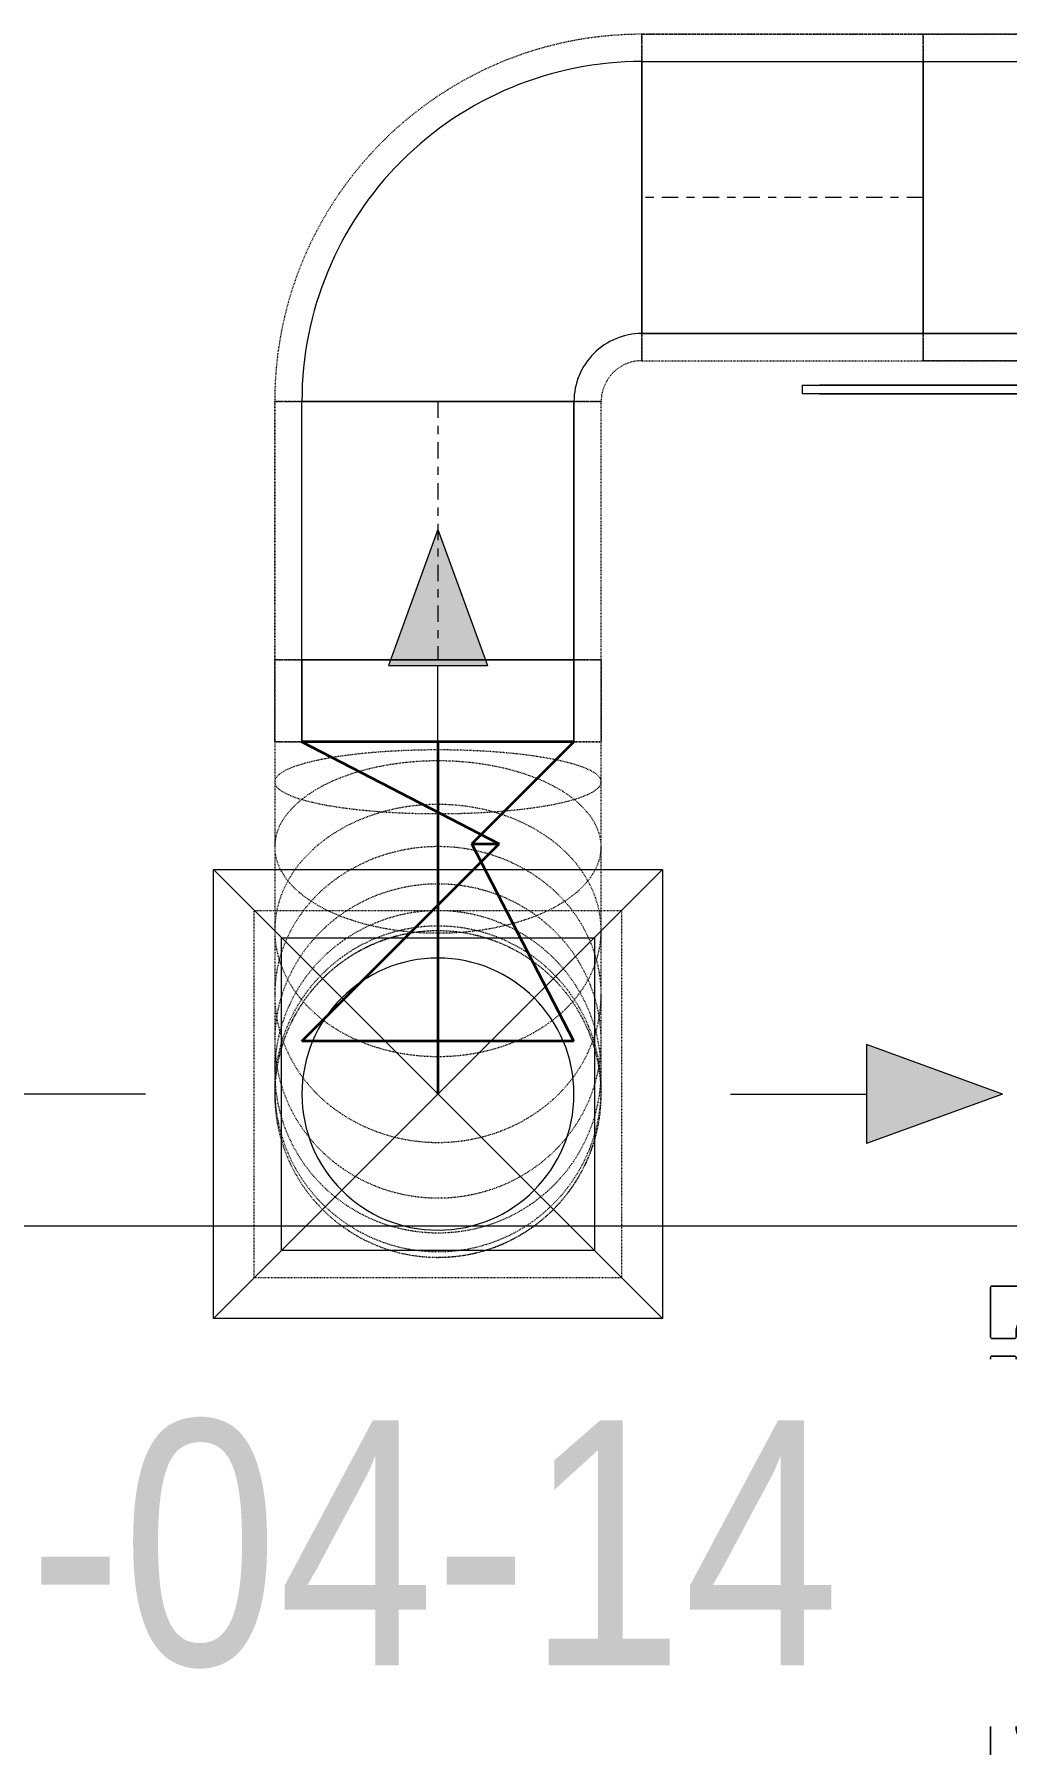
# Model space of a CAD drawing. Header units: inches. Extents: x -83664 to 20107, y -47222 to 19398.
# Drawn here: x 11663 to 12378, y -22615 to -21357 of the extents above; entities that cross this region are included whole.
import ezdxf

# ---------------------------------------------------------------- set-up
doc = ezdxf.new("R2010")
doc.units = ezdxf.units.IN
doc.header["$MEASUREMENT"] = 0
doc.linetypes.add('Center', pattern=[29.999999, 12, -6, 6, -6])
doc.linetypes.add('Hidden 0_50', pattern=[1.0584, 0.5292, -0.5292])
for name, color, linetype, lineweight in [('A-DETL-GENF', 7, 'Continuous', 9), ('M-EQPM', 7, 'Continuous', 18), ('M-EQPM-IDEN', 7, 'Continuous', 9), ('M-HVAC-CDFF', 7, 'Continuous', 9), ('M-HVAC-DUCT-CNTR', 7, 'Center', 9)]:
    doc.layers.add(name, color=color, linetype=linetype, lineweight=lineweight)
doc.layers.add('M-HVAC-DUCT', color=7, linetype='Continuous', lineweight=9, true_color=0xffe97f)
doc.layers.add('M-HVAC-DUCT-PATT', color=7, linetype='Continuous', lineweight=35, true_color=0x007f00)
doc.styles.add('Arial Narrow_1', font='ARIALN.TTF', dxfattribs={"height": 1.406642})
pattern_1 = [(225, (164222.3, 75916), (1060.66, -1060.66), []), (315, (164222.3, 75916), (1060.66, 1060.66), [])]
pattern_2 = [(135, (-270.1, 202), (35.3553, 35.3553), []), (45, (-270.1, 202), (35.3553, -35.3553), [])]

# ---------------------------------------------------------------- blocks, each defined once
blk = doc.blocks.new('FCU-03-4R-M - FCU - 1F-04-14-8295426-FIRST FLOOR AC CONDITIONING LAYOUT - PART A')
at = {"layer": 'M-EQPM', "lineweight": 9, "true_color": 0x787878}
h = blk.add_hatch(dxfattribs=at)
h.set_pattern_fill('FP_34', color=8, style=0, pattern_type=2)
h.set_pattern_definition(pattern_1)
h.paths.add_polyline_path([(324.6, 204.2), (-324.4, 204.2), (-324.4, 202), (324.6, 202)])
at = {"layer": 'M-EQPM', "lineweight": 9, "true_color": 0xffffff}
h = blk.add_hatch(dxfattribs=at)
h.set_pattern_fill('FP_35', style=0, pattern_type=2)
h.set_pattern_definition(pattern_2)
h.paths.add_polyline_path([(324.6, 204.2), (-324.4, 204.2), (-324.4, 202), (324.6, 202)])
at = {"layer": 'M-EQPM'}
for p, q in [((339.5, 202), (-339.5, 202)), ((-339.5, 202), (-339.5, 179)), ((-339.5, 179), (-339.5, 202)), ((-339.5, 202), (339.5, 202)), ((324.6, 204.2), (-324.4, 204.2)), ((-324.4, 204.2), (324.6, 204.2)), ((-324.4, 204.2), (-324.4, 202)), ((-324.4, 204.2), (-324.4, 202)), ((324.6, 202), (-324.4, 202)), ((-324.4, 202), (324.6, 202)), ((-324.4, 202), (-324.4, 186.3)), ((-324.4, 202), (-324.4, 186.3)), ((324.6, 202), (-324.4, 202)), ((-324.4, 202), (324.6, 202)), ((324.6, 202), (324.6, 204.2)), ((324.6, 204.2), (324.6, 202)), ((324.6, 186.3), (324.6, 202)), ((324.6, 202), (324.6, 186.3)), ((339.5, 179), (339.5, 202)), ((339.5, 202), (339.5, 179)), ((-399.6, 141.5), (-399.6, 178)), ((-399.6, 178), (-399.6, 141.5)), ((-398.6, 179), (-349.6, 179)), ((-349.6, 179), (-398.6, 179)), ((-349.6, 179), (-349.6, 89)), ((-349.6, 89), (-349.6, 179)), ((349.5, 179), (-349.5, 179)), ((-349.5, 179), (-349.5, -75.5)), ((-349.5, -75.5), (-349.5, 179)), ((-349.5, 179), (349.5, 179)), ((-339.5, 179), (339.5, 179)), ((339.5, 179), (-339.5, 179)), ((324.6, 186.3), (-324.4, 186.3)), ((-324.4, 186.3), (324.6, 186.3)), ((349.5, -75.5), (349.5, 179)), ((349.5, 179), (349.5, -75.5)), ((349.6, 89), (349.6, 179)), ((349.6, 179), (398.6, 179)), ((398.6, 179), (349.6, 179)), ((349.6, 179), (349.6, 89)), ((399.6, 178), (399.6, 141.5)), ((399.6, 141.5), (399.6, 178)), ((-381.6, 140.5), (-398.6, 140.5)), ((-398.6, 140.5), (-381.6, 140.5)), ((-380.6, 147.5), (-380.6, 141.5)), ((-380.6, 141.5), (-380.6, 147.5)), ((-367.6, 120.5), (-367.6, 147.5)), ((-367.6, 147.5), (-367.6, 120.5)), ((367.6, 147.5), (367.6, 120.5)), ((367.6, 120.5), (367.6, 147.5)), ((380.6, 141.5), (380.6, 147.5)), ((380.6, 147.5), (380.6, 141.5)), ((398.6, 140.5), (381.6, 140.5)), ((381.6, 140.5), (398.6, 140.5)), ((-399.6, 90), (-399.6, 126.5)), ((-399.6, 126.5), (-399.6, 90)), ((-398.6, 127.5), (-381.6, 127.5)), ((-381.6, 127.5), (-398.6, 127.5)), ((-380.6, 126.5), (-380.6, 120.5)), ((-380.6, 120.5), (-380.6, 126.5)), ((380.6, 120.5), (380.6, 126.5)), ((380.6, 126.5), (380.6, 120.5)), ((381.6, 127.5), (398.6, 127.5)), ((398.6, 127.5), (381.6, 127.5)), ((399.6, 126.5), (399.6, 90)), ((399.6, 90), (399.6, 126.5)), ((-349.5, 96.8), (-549.5, 96.8)), ((-549.5, 96.8), (-549.5, -157.2)), ((-549.5, -157.2), (-549.5, 96.8)), ((-549.5, 96.8), (-349.5, 96.8)), ((-349.6, 89), (-398.6, 89)), ((-398.6, 89), (-349.6, 89)), ((-349.5, 62.8), (-349.5, 96.8)), ((-349.5, 96.8), (-349.5, 62.8)), ((398.6, 89), (349.6, 89)), ((349.6, 89), (398.6, 89)), ((349.5, 62.8), (-349.5, 62.8)), ((-349.5, 62.8), (349.5, 62.8)), ((349.5, -179), (349.5, 62.8)), ((349.5, 62.8), (349.5, -179)), ((-549.5, -27.2), (-574.5, -27.2)), ((-574.5, -27.2), (-574.5, -47.2)), ((-574.5, -27.2), (-574.5, -47.2)), ((-549.5, -47.2), (-549.5, -27.2)), ((-549.5, -47.2), (-549.5, -27.2)), ((-574.5, -47.2), (-549.5, -47.2)), ((-349.5, -47.9), (-379.5, -47.9)), ((-379.5, -47.9), (-379.5, -67.9)), ((-379.5, -47.9), (-379.5, -67.9)), ((-349.5, -67.9), (-349.5, -47.9)), ((-349.5, -67.9), (-349.5, -47.9)), ((-379.5, -67.9), (-349.5, -67.9)), ((-349.5, -75.5), (-349.5, -179)), ((349.5, -75.5), (-349.5, -75.5)), ((-349.5, -75.5), (349.5, -75.5)), ((-349.5, -179), (-349.5, -75.5)), ((-349.5, -75.5), (349.5, -75.5)), ((349.5, -75.5), (-349.5, -75.5)), ((349.5, -179), (349.5, -75.5)), ((349.5, -75.5), (349.5, -179)), ((-399.6, -126.5), (-399.6, -90)), ((-399.6, -90), (-399.6, -126.5)), ((-398.6, -89), (-349.6, -89)), ((-349.6, -89), (-398.6, -89)), ((-349.6, -89), (-349.6, -179)), ((-349.6, -179), (-349.6, -89)), ((349.6, -179), (349.6, -89)), ((349.6, -89), (398.6, -89)), ((398.6, -89), (349.6, -89)), ((349.6, -89), (349.6, -179)), ((399.6, -90), (399.6, -126.5)), ((399.6, -126.5), (399.6, -90)), ((-380.6, -120.5), (-380.6, -126.5)), ((-380.6, -126.5), (-380.6, -120.5)), ((-367.6, -147.5), (-367.6, -120.5)), ((-367.6, -120.5), (-367.6, -147.5)), ((367.6, -120.5), (367.6, -147.5)), ((367.6, -147.5), (367.6, -120.5)), ((380.6, -126.5), (380.6, -120.5)), ((380.6, -120.5), (380.6, -126.5)), ((-381.6, -127.5), (-398.6, -127.5)), ((-398.6, -127.5), (-381.6, -127.5)), ((398.6, -127.5), (381.6, -127.5)), ((381.6, -127.5), (398.6, -127.5)), ((-399.6, -178), (-399.6, -141.5)), ((-399.6, -141.5), (-399.6, -178)), ((-398.6, -140.5), (-381.6, -140.5)), ((-381.6, -140.5), (-398.6, -140.5)), ((-380.6, -141.5), (-380.6, -147.5)), ((-380.6, -147.5), (-380.6, -141.5)), ((380.6, -147.5), (380.6, -141.5)), ((380.6, -141.5), (380.6, -147.5)), ((381.6, -140.5), (398.6, -140.5)), ((398.6, -140.5), (381.6, -140.5)), ((399.6, -141.5), (399.6, -178)), ((399.6, -178), (399.6, -141.5)), ((-549.5, -157.2), (-349.5, -157.2)), ((-349.5, -157.2), (-549.5, -157.2)), ((-349.5, -157.2), (-349.5, -179)), ((-349.5, -179), (-349.5, -157.2)), ((-349.6, -179), (-398.6, -179)), ((-398.6, -179), (-349.6, -179)), ((-349.5, -179), (349.5, -179)), ((349.5, -179), (-349.5, -179)), ((-349.5, -179), (349.5, -179)), ((349.5, -179), (-349.5, -179)), ((339.5, -179), (-339.5, -179)), ((-339.5, -179), (-339.5, -202)), ((-339.5, -202), (-339.5, -179)), ((-339.5, -179), (339.5, -179)), ((339.5, -202), (339.5, -179)), ((339.5, -179), (339.5, -202)), ((398.6, -179), (349.6, -179)), ((349.6, -179), (398.6, -179)), ((-339.5, -202), (339.5, -202)), ((339.5, -202), (-339.5, -202)), ((-349.5, -221.7), (-379.5, -221.7)), ((-379.5, -221.7), (-379.5, -241.7)), ((-379.5, -221.7), (-379.5, -241.7)), ((-349.5, -241.7), (-349.5, -221.7)), ((-349.5, -241.7), (-349.5, -221.7)), ((-379.5, -241.7), (-349.5, -241.7))]:
    blk.add_line(p, q, dxfattribs=at)
for centre, radius, start, end in [((-398.6, 178), 1, 90, 180), ((-398.6, 178), 1, 90, 180), ((398.6, 178), 1, 0, 90), ((398.6, 178), 1, 0, 90), ((-374.1, 147.5), 6.5, 360, 180), ((-374.1, 147.5), 6.5, 360, 180), ((374.1, 147.5), 6.5, 360, 180), ((374.1, 147.5), 6.5, 0, 180), ((-398.6, 141.5), 1, 180, 270), ((-398.6, 141.5), 1, 180, 270), ((-381.6, 141.5), 1, 270, 0), ((-381.6, 141.5), 1, 270, 0), ((381.6, 141.5), 1, 180, 270), ((381.6, 141.5), 1, 180, 270), ((398.6, 141.5), 1, 270, 0), ((398.6, 141.5), 1, 270, 0), ((-398.6, 126.5), 1, 90, 180), ((-398.6, 126.5), 1, 90, 180), ((-381.6, 126.5), 1, 0, 90), ((-381.6, 126.5), 1, 0, 90), ((381.6, 126.5), 1, 90, 180), ((381.6, 126.5), 1, 90, 180), ((398.6, 126.5), 1, 0, 90), ((398.6, 126.5), 1, 0, 90), ((-374.1, 120.5), 6.5, 180, 360), ((-374.1, 120.5), 6.5, 180, 360), ((374.1, 120.5), 6.5, 180, 360), ((374.1, 120.5), 6.5, 180, 360), ((-398.6, 90), 1, 180, 270), ((-398.6, 90), 1, 180, 270), ((398.6, 90), 1, 270, 0), ((398.6, 90), 1, 270, 0), ((-398.6, -90), 1, 90, 180), ((-398.6, -90), 1, 90, 180), ((398.6, -90), 1, 0, 90), ((398.6, -90), 1, 0, 90), ((-374.1, -120.5), 6.5, 360, 180), ((-374.1, -120.5), 6.5, 360, 180), ((374.1, -120.5), 6.5, 360, 180), ((374.1, -120.5), 6.5, 0, 180), ((-398.6, -126.5), 1, 180, 270), ((-398.6, -126.5), 1, 180, 270), ((-381.6, -126.5), 1, 270, 0), ((-381.6, -126.5), 1, 270, 0), ((381.6, -126.5), 1, 180, 270), ((381.6, -126.5), 1, 180, 270), ((398.6, -126.5), 1, 270, 0), ((398.6, -126.5), 1, 270, 0), ((-398.6, -141.5), 1, 90, 180), ((-398.6, -141.5), 1, 90, 180), ((-381.6, -141.5), 1, 0, 90), ((-381.6, -141.5), 1, 0, 90), ((-374.1, -147.5), 6.5, 180, 360), ((-374.1, -147.5), 6.5, 180, 360), ((374.1, -147.5), 6.5, 180, 360), ((374.1, -147.5), 6.5, 180, 360), ((381.6, -141.5), 1, 90, 180), ((381.6, -141.5), 1, 90, 180), ((398.6, -141.5), 1, 0, 90), ((398.6, -141.5), 1, 0, 90), ((-398.6, -178), 1, 180, 270), ((-398.6, -178), 1, 180, 270), ((398.6, -178), 1, 270, 0), ((398.6, -178), 1, 270, 0)]:
    blk.add_arc(centre, radius, start, end, dxfattribs=at)
blk = doc.blocks.new('GCE-AT-Supply Air Rectangular Diffuser - 230x230-7604639-FIRST FLOOR AC CONDITIONING LAYOUT - PART A')
at = {"layer": 'A-DETL-GENF', "true_color": 0xff7f00}
for points in [[(36.4, 315), (0, 415), (-36.4, 315)], [(-315, -36.4), (-315, 36.4), (-415, 0)], [(315, -36.4), (415, 0), (315, 36.4)], [(0, -415), (36.4, -315), (-36.4, -315)]]:
    blk.add_hatch(color=30, dxfattribs=at).paths.add_polyline_path(points)
at = {"layer": 'A-DETL-GENF', "color": 30, "true_color": 0xff7f00}
for p, q in [((0, 415), (-36.4, 315)), ((0, 415), (36.4, 315)), ((-36.4, 315), (36.4, 315)), ((0, 215), (0, 315)), ((-165, -165), (165, 165)), ((-165, 165), (165, -165)), ((-165, -165), (-165, 165)), ((-165, 165), (165, 165)), ((165, 165), (165, -165)), ((-415, 0), (-315, 36.4)), ((-315, -36.4), (-315, 36.4)), ((315, 36.4), (315, -36.4)), ((415, 0), (315, 36.4)), ((215, 0), (315, 0)), ((-415, 0), (-315, -36.4)), ((-215, 0), (-315, 0)), ((415, 0), (315, -36.4)), ((165, -165), (-165, -165)), ((0, -215), (0, -315)), ((36.4, -315), (-36.4, -315)), ((0, -415), (-36.4, -315)), ((0, -415), (36.4, -315))]:
    blk.add_line(p, q, dxfattribs=at)
blk = doc.blocks.new('M_Rectangular Elbow - Radius - 0_75 W-V33-FIRST FLOOR AC CONDITIONING LAYOUT - PART A')
at = {"layer": 'M-HVAC-DUCT', "color": 30, "true_color": 0xff7f00}
for p, q in [((-100, 150), (100, 150)), ((100, 150), (-100, 150)), ((-150, 100), (-150, -100)), ((-150, -100), (-150, 100))]:
    blk.add_line(p, q, dxfattribs=at)
for radius in [50, 50, 250, 250]:
    blk.add_arc((-150, 150), radius, 270, 0, dxfattribs=at)
blk = doc.blocks.new('M_Rectangular to Round Transition - Angle - 45 Degree-7600566-FIRST FLOOR AC CONDITIONING LAYOUT - PART A')
at = {"layer": 'M-HVAC-DUCT', "color": 30, "true_color": 0xff7f00}
for p, q in [((0, 100), (60.4, 100)), ((60.4, 100), (0, 100)), ((0, 100), (0, -100)), ((0, -100), (0, 100)), ((60.4, 0), (60.4, 100)), ((60.4, 0), (60.4, 100)), ((60.4, -100), (60.4, 0)), ((60.4, -100), (60.4, 0)), ((0, -100), (60.4, -100)), ((60.4, -100), (0, -100))]:
    blk.add_line(p, q, dxfattribs=at)
blk = doc.blocks.new('M_Rectangular to Round Transition - Angle - 45 Degree-V22-FIRST FLOOR AC CONDITIONING LAYOUT - PART A')
at = {"layer": 'M-HVAC-DUCT', "color": 30, "true_color": 0xff7f00}
for p, q in [((162294.4, 92218.2), (162524.4, 92218.2)), ((162294.4, 91988.2), (162294.4, 92218.2)), ((162524.4, 92218.2), (162524.4, 91988.2)), ((162524.4, 91988.2), (162294.4, 91988.2))]:
    blk.add_line(p, q, dxfattribs=at)
for start, end in [(90, 180), (0, 90), (180, 270), (270, 0)]:
    blk.add_arc((162409.4, 92103.2), 100, start, end, dxfattribs=at)
blk = doc.blocks.new('TEMW-ME-DMP-Volume Control Damper - Standard-7399617-FIRST FLOOR AC CONDITIONING LAYOUT - PART A')
at = {"layer": 'M-HVAC-DUCT', "color": 30, "true_color": 0xff7f00}
for p, q in [((-165.1, 138.1), (-165.1, 144.4)), ((-152.4, 144.4), (-165.1, 144.4)), ((0, 144.4), (-152.4, 144.4)), ((-152.4, 144.4), (0, 144.4)), ((12.7, 144.4), (0, 144.4)), ((12.7, 144.4), (12.7, 138.1)), ((-165.1, 138.1), (-152.4, 138.1)), ((0, 138.1), (-152.4, 138.1)), ((-152.4, 138.1), (0, 138.1)), ((-6.3, 100), (-6.3, 138.1)), ((6.4, 138.1), (-6.3, 138.1)), ((6.4, 138.1), (-6.3, 138.1)), ((0, 138.1), (12.7, 138.1)), ((6.4, 138.1), (6.4, 100)), ((-76.2, 100), (-76.2, -100)), ((-76.2, -100), (-76.2, 100)), ((76.2, 100), (-76.2, 100)), ((-76.2, 100), (76.2, 100)), ((-76.2, 100), (76.2, 100)), ((-6.3, 100), (6.4, 100)), ((-6.3, 100), (6.4, 100)), ((76.2, 100), (76.2, -100)), ((76.2, -100), (76.2, 100)), ((-76.2, -100), (76.2, -100)), ((-76.2, -100), (76.2, -100)), ((-76.2, -100), (76.2, -100))]:
    blk.add_line(p, q, dxfattribs=at)
blk = doc.blocks.new('TEMW-SMBZ-HO-BM-HVAC-00002_rvt-1-FIRST FLOOR AC CONDITIONING LAYOUT - PART A')
at = {"layer": 'M-HVAC-DUCT', "color": 30, "linetype": 'Hidden 0_50', "true_color": 0xff7f00}
for p, q in [((163566.5, 77015.3), (163566.5, 76775.3)), ((163566.5, 76775.3), (163566.5, 77015.3)), ((163773.2, 77015.3), (163566.5, 77015.3)), ((163566.5, 77015.3), (163773.2, 77015.3)), ((163566.5, 76775.3), (163566.5, 77015.3)), ((163566.5, 77015.3), (163566.5, 76775.3)), ((163773.2, 77015.3), (163773.2, 76775.3)), ((163773.2, 76775.3), (163773.2, 77015.3)), ((163925.6, 77015.3), (163773.2, 77015.3)), ((163773.2, 77015.3), (163773.2, 76775.3)), ((163773.2, 76775.3), (163773.2, 77015.3)), ((163773.2, 77015.3), (163925.6, 77015.3)), ((163566.5, 76775.3), (163773.2, 76775.3)), ((163566.5, 76775.3), (163773.2, 76775.3)), ((163773.2, 76775.3), (163925.6, 76775.3)), ((163925.6, 76775.3), (163773.2, 76775.3)), ((163296.5, 76745.3), (163536.5, 76745.3)), ((163536.5, 76745.3), (163296.5, 76745.3)), ((163296.5, 76745.3), (163296.5, 76555.3)), ((163296.5, 76555.3), (163296.5, 76745.3)), ((163296.5, 76745.3), (163536.5, 76745.3)), ((163536.5, 76745.3), (163296.5, 76745.3)), ((163536.5, 76555.3), (163536.5, 76745.3)), ((163536.5, 76555.3), (163536.5, 76745.3)), ((163296.5, 76555.3), (163536.5, 76555.3)), ((163536.5, 76555.3), (163296.5, 76555.3)), ((163296.5, 76555.3), (163296.5, 76495)), ((163296.5, 76495), (163296.5, 76555.3)), ((163296.5, 76555.3), (163536.5, 76555.3)), ((163536.5, 76555.3), (163296.5, 76555.3)), ((163536.5, 76555.3), (163536.5, 76495)), ((163536.5, 76495), (163536.5, 76555.3)), ((163296.5, 76495), (163296.5, 76465.7)), ((163536.5, 76495), (163296.5, 76495)), ((163536.5, 76495), (163296.5, 76495)), ((163296.5, 76495), (163416.5, 76495)), ((163296.5, 76495), (163416.5, 76495)), ((163416.5, 76495), (163536.5, 76495)), ((163416.5, 76495), (163536.5, 76495)), ((163536.5, 76465.7), (163536.5, 76495)), ((163296.5, 76465.7), (163296.5, 76417.8)), ((163536.5, 76417.8), (163536.5, 76465.7)), ((163296.5, 76417.8), (163296.5, 76356.4)), ((163536.5, 76356.4), (163536.5, 76417.8)), ((163281.5, 76101.1), (163281.5, 76371.1)), ((163281.5, 76371.1), (163551.5, 76371.1)), ((163551.5, 76371.1), (163551.5, 76101.1)), ((163296.5, 76356.4), (163296.5, 76309.3)), ((163536.5, 76309.3), (163536.5, 76356.4)), ((163296.5, 76309.3), (163296.5, 76275.2)), ((163536.5, 76275.2), (163536.5, 76309.3)), ((163296.5, 76275.2), (163296.5, 76252.5)), ((163536.5, 76252.5), (163536.5, 76275.2)), ((163296.5, 76252.5), (163296.5, 76240)), ((163536.5, 76240), (163536.5, 76252.5)), ((163296.5, 76240), (163296.5, 76236.1)), ((163536.5, 76236.1), (163536.5, 76240)), ((163551.5, 76101.1), (163281.5, 76101.1))]:
    blk.add_line(p, q, dxfattribs=at)
at = {"layer": 'M-HVAC-DUCT', "color": 30, "true_color": 0xff7f00}
for p, q in [((163566.5, 76795.3), (163566.5, 76995.3)), ((163566.5, 76995.3), (163566.5, 76795.3)), ((163566.5, 76995.3), (163773.2, 76995.3)), ((163566.5, 76995.3), (163773.2, 76995.3)), ((163773.2, 76795.3), (163773.2, 76995.3)), ((163773.2, 76995.3), (163773.2, 76795.3)), ((163773.2, 76795.3), (163566.5, 76795.3)), ((163566.5, 76795.3), (163773.2, 76795.3)), ((163516.5, 76745.3), (163316.5, 76745.3)), ((163316.5, 76745.3), (163516.5, 76745.3)), ((163316.5, 76555.3), (163316.5, 76745.3)), ((163316.5, 76555.3), (163316.5, 76745.3)), ((163516.5, 76745.3), (163516.5, 76555.3)), ((163516.5, 76555.3), (163516.5, 76745.3)), ((163516.5, 76555.3), (163316.5, 76555.3)), ((163316.5, 76555.3), (163516.5, 76555.3))]:
    blk.add_line(p, q, dxfattribs=at)
at = {"layer": 'M-HVAC-DUCT', "color": 30, "linetype": 'Hidden 0_50', "true_color": 0xff7f00}
for centre, radius, start, end in [((163566.5, 76745.3), 270, 90, 180), ((163566.5, 76745.3), 270, 90, 180), ((163566.5, 76745.3), 30, 90, 180), ((163566.5, 76745.3), 30, 90, 180), ((163416.5, 76236.1), 120, 0, 180), ((163416.5, 76236.1), 120, 90, 180), ((163416.5, 76236.1), 120, 0, 90), ((163416.5, 76236.1), 120, 180, 0), ((163416.5, 76236.1), 120, 180, 270), ((163416.5, 76236.1), 120, 270, 0)]:
    blk.add_arc(centre, radius, start, end, dxfattribs=at)
for points in [[(163536.5, 76465.7), (163536.5, 76467.8), (163533.7, 76471.8), (163521.6, 76477.5), (163502.3, 76482.4), (163477.2, 76486.2), (163447.9, 76488.6), (163416.5, 76489.4), (163385.1, 76488.6), (163355.8, 76486.2), (163330.6, 76482.4), (163311.4, 76477.5), (163299.2, 76471.8), (163296.5, 76467.8), (163296.5, 76465.7)], [(163536.5, 76417.8), (163536.5, 76423.4), (163533.7, 76434.4), (163521.6, 76449.8), (163502.3, 76463.1), (163477.2, 76473.2), (163447.9, 76479.6), (163416.5, 76481.8), (163385.1, 76479.6), (163355.8, 76473.2), (163330.6, 76463.1), (163311.4, 76449.8), (163299.2, 76434.4), (163296.5, 76423.4), (163296.5, 76417.8)], [(163296.5, 76465.7), (163296.5, 76463.6), (163299.2, 76459.6), (163311.4, 76453.8), (163330.6, 76448.9), (163355.8, 76445.2), (163385.1, 76442.8), (163416.5, 76442), (163447.9, 76442.8), (163477.2, 76445.2), (163502.3, 76448.9), (163521.6, 76453.8), (163533.7, 76459.6), (163536.5, 76463.6), (163536.5, 76465.7)], [(163536.5, 76356.4), (163536.5, 76364.5), (163533.7, 76380.6), (163521.6, 76403.2), (163502.3, 76422.6), (163477.2, 76437.5), (163447.9, 76446.9), (163416.5, 76450.1), (163385.1, 76446.9), (163355.8, 76437.5), (163330.6, 76422.6), (163311.4, 76403.2), (163299.2, 76380.6), (163296.5, 76364.5), (163296.5, 76356.4)], [(163536.5, 76309.3), (163536.5, 76318.8), (163533.7, 76337.8), (163521.6, 76364.3), (163502.3, 76387.1), (163477.2, 76404.5), (163447.9, 76415.5), (163416.5, 76419.3), (163385.1, 76415.5), (163355.8, 76404.5), (163330.6, 76387.1), (163311.4, 76364.3), (163299.2, 76337.8), (163296.5, 76318.8), (163296.5, 76309.3)], [(163296.5, 76417.8), (163296.5, 76412.3), (163299.2, 76401.3), (163311.4, 76385.8), (163330.6, 76372.6), (163355.8, 76362.4), (163385.1, 76356), (163416.5, 76353.8), (163447.9, 76356), (163477.2, 76362.4), (163502.3, 76372.6), (163521.6, 76385.8), (163533.7, 76401.3), (163536.5, 76412.3), (163536.5, 76417.8)], [(163536.5, 76275.2), (163536.5, 76285.2), (163533.7, 76305.4), (163521.6, 76333.5), (163502.3, 76357.7), (163477.2, 76376.3), (163447.9, 76387.9), (163416.5, 76391.9), (163385.1, 76387.9), (163355.8, 76376.3), (163330.6, 76357.7), (163311.4, 76333.5), (163299.2, 76305.4), (163296.5, 76285.2), (163296.5, 76275.2)], [(163536.5, 76252.5), (163536.5, 76262.8), (163533.7, 76283.5), (163521.6, 76312.4), (163502.3, 76337.2), (163477.2, 76356.2), (163447.9, 76368.2), (163416.5, 76372.3), (163385.1, 76368.2), (163355.8, 76356.2), (163330.6, 76337.2), (163311.4, 76312.4), (163299.2, 76283.5), (163296.5, 76262.8), (163296.5, 76252.5)], [(163536.5, 76240), (163536.5, 76250.4), (163533.7, 76271.3), (163521.6, 76300.5), (163502.3, 76325.5), (163477.2, 76344.8), (163447.9, 76356.9), (163416.5, 76361), (163385.1, 76356.9), (163355.8, 76344.8), (163330.6, 76325.5), (163311.4, 76300.5), (163299.2, 76271.3), (163296.5, 76250.4), (163296.5, 76240)], [(163296.5, 76356.4), (163296.5, 76348.3), (163299.2, 76332.2), (163311.4, 76309.5), (163330.6, 76290.1), (163355.8, 76275.2), (163385.1, 76265.9), (163416.5, 76262.7), (163447.9, 76265.9), (163477.2, 76275.2), (163502.3, 76290.1), (163521.6, 76309.5), (163533.7, 76332.2), (163536.5, 76348.3), (163536.5, 76356.4)], [(163536.5, 76236.1), (163536.5, 76246.6), (163533.7, 76267.5), (163521.6, 76296.8), (163502.3, 76321.9), (163477.2, 76341.2), (163447.9, 76353.3), (163416.5, 76357.5), (163385.1, 76353.3), (163355.8, 76341.2), (163330.6, 76321.9), (163311.4, 76296.8), (163299.2, 76267.5), (163296.5, 76246.6), (163296.5, 76236.1)], [(163296.5, 76309.3), (163296.5, 76299.8), (163299.2, 76280.9), (163311.4, 76254.3), (163330.6, 76231.5), (163355.8, 76214.1), (163385.1, 76203.1), (163416.5, 76199.3), (163447.9, 76203.1), (163477.2, 76214.1), (163502.3, 76231.5), (163521.6, 76254.3), (163533.7, 76280.9), (163536.5, 76299.8), (163536.5, 76309.3)], [(163296.5, 76275.2), (163296.5, 76265.1), (163299.2, 76244.9), (163311.4, 76216.8), (163330.6, 76192.6), (163355.8, 76174), (163385.1, 76162.4), (163416.5, 76158.4), (163447.9, 76162.4), (163477.2, 76174), (163502.3, 76192.6), (163521.6, 76216.8), (163533.7, 76244.9), (163536.5, 76265.1), (163536.5, 76275.2)], [(163296.5, 76252.5), (163296.5, 76242.2), (163299.2, 76221.5), (163311.4, 76192.6), (163330.6, 76167.8), (163355.8, 76148.8), (163385.1, 76136.8), (163416.5, 76132.8), (163447.9, 76136.8), (163477.2, 76148.8), (163502.3, 76167.8), (163521.6, 76192.6), (163533.7, 76221.5), (163536.5, 76242.2), (163536.5, 76252.5)], [(163296.5, 76240), (163296.5, 76229.5), (163299.2, 76208.6), (163311.4, 76179.4), (163330.6, 76154.4), (163355.8, 76135.1), (163385.1, 76123), (163416.5, 76118.9), (163447.9, 76123), (163477.2, 76135.1), (163502.3, 76154.4), (163521.6, 76179.4), (163533.7, 76208.6), (163536.5, 76229.5), (163536.5, 76240)], [(163296.5, 76236.1), (163296.5, 76225.6), (163299.2, 76204.7), (163311.4, 76175.4), (163330.6, 76150.3), (163355.8, 76131), (163385.1, 76118.8), (163416.5, 76114.7), (163447.9, 76118.8), (163477.2, 76131), (163502.3, 76150.3), (163521.6, 76175.4), (163533.7, 76204.7), (163536.5, 76225.6), (163536.5, 76236.1)]]:
    blk.add_open_spline(points, degree=3, dxfattribs=at)
at = {"layer": 'M-HVAC-DUCT-CNTR', "color": 30, "true_color": 0xff7f00}
for p, q in [((163773.2, 76895.3), (163566.5, 76895.3)), ((163416.5, 76745.3), (163416.5, 76555.3))]:
    blk.add_line(p, q, dxfattribs=at)
at = {"layer": 'M-HVAC-DUCT-CNTR', "color": 30, "linetype": 'Continuous', "lineweight": 35, "true_color": 0xff7f00}
blk.add_open_spline([(163416.5, 76495), (163416.5, 76295.4), (163416.5, 76236.1), (163416.5, 76236.1)], degree=3, dxfattribs=at)
at = {"layer": 'M-HVAC-DUCT-PATT', "color": 30, "true_color": 0xff7f00}
for p, q in [((163316.5, 76495), (163461.4, 76420)), ((163516.5, 76495), (163316.5, 76495)), ((163516.5, 76495), (163316.5, 76495)), ((163516.5, 76495), (163441.5, 76420)), ((163316.5, 76275.1), (163461.4, 76420)), ((163516.5, 76275.1), (163441.5, 76420)), ((163441.5, 76420), (163461.4, 76420)), ((163516.5, 76275.1), (163316.5, 76275.1))]:
    blk.add_line(p, q, dxfattribs=at)
at = {"layer": 'M-EQPM', "color": 6, "linetype": 'Hidden 0_50', "lineweight": 9, "true_color": 0xff00ff, "rotation": 180}
blk.add_blockref('FCU-03-4R-M - FCU - 1F-04-14-8295426-FIRST FLOOR AC CONDITIONING LAYOUT - PART A', (164222.3, 75916), dxfattribs=at)
at = {"layer": 'M-HVAC-CDFF', "color": 6, "linetype": 'Hidden 0_50', "lineweight": 9, "true_color": 0xff00ff}
blk.add_blockref('GCE-AT-Supply Air Rectangular Diffuser - 230x230-7604639-FIRST FLOOR AC CONDITIONING LAYOUT - PART A', (163416.5, 76236.1), dxfattribs=at)
at = {"layer": 'M-HVAC-DUCT', "color": 6, "linetype": 'Hidden 0_50', "lineweight": 9, "true_color": 0xff00ff}
for name, p, rotation in [('M_Rectangular Elbow - Radius - 0_75 W-V33-FIRST FLOOR AC CONDITIONING LAYOUT - PART A', (163416.5, 76895.3), 180), ('M_Rectangular to Round Transition - Angle - 45 Degree-7600566-FIRST FLOOR AC CONDITIONING LAYOUT - PART A', (163416.5, 76555.3), 270)]:
    blk.add_blockref(name, p, dxfattribs=dict(at, rotation=rotation))
at = {"layer": 'M-HVAC-DUCT', "color": 6, "linetype": 'Hidden 0_50', "lineweight": 9, "true_color": 0xff00ff, "extrusion": (0, 0, -1), "rotation": 180}
blk.add_blockref('TEMW-ME-DMP-Volume Control Damper - Standard-7399617-FIRST FLOOR AC CONDITIONING LAYOUT - PART A', (-163849.4, 76895.3), dxfattribs=at)
at = {"layer": 'M-HVAC-DUCT', "color": 6, "linetype": 'Hidden 0_50', "lineweight": 9, "true_color": 0xff00ff}
blk.add_blockref('M_Rectangular to Round Transition - Angle - 45 Degree-V22-FIRST FLOOR AC CONDITIONING LAYOUT - PART A', (1007.1, -15867.1), dxfattribs=at)
blk = doc.blocks.new('FCU-03-4R-M - FCU - 1F-04-14-V265-FIRST FLOOR AC CONDITIONING LAYOUT - PART A')
at = {"layer": 'M-EQPM', "lineweight": 9, "true_color": 0x787878}
h = blk.add_hatch(dxfattribs=at)
h.set_pattern_fill('FP_34', color=8, style=0, pattern_type=2)
h.set_pattern_definition(pattern_1)
h.paths.add_polyline_path([(324.6, 204.2), (-324.4, 204.2), (-324.4, 202), (324.6, 202)])
at = {"layer": 'M-EQPM', "lineweight": 9, "true_color": 0xffffff}
h = blk.add_hatch(dxfattribs=at)
h.set_pattern_fill('FP_35', style=0, pattern_type=2)
h.set_pattern_definition(pattern_2)
h.paths.add_polyline_path([(324.6, 204.2), (-324.4, 204.2), (-324.4, 202), (324.6, 202)])
at = {"layer": 'M-EQPM'}
for p, q in [((339.5, 202), (-339.5, 202)), ((-339.5, 202), (-339.5, 179)), ((-339.5, 179), (-339.5, 202)), ((-339.5, 202), (339.5, 202)), ((324.6, 204.2), (-324.4, 204.2)), ((-324.4, 204.2), (324.6, 204.2)), ((-324.4, 204.2), (-324.4, 202)), ((-324.4, 204.2), (-324.4, 202)), ((324.6, 202), (-324.4, 202)), ((-324.4, 202), (324.6, 202)), ((-324.4, 202), (-324.4, 186.3)), ((-324.4, 202), (-324.4, 186.3)), ((324.6, 202), (-324.4, 202)), ((-324.4, 202), (324.6, 202)), ((324.6, 202), (324.6, 204.2)), ((324.6, 204.2), (324.6, 202)), ((324.6, 186.3), (324.6, 202)), ((324.6, 202), (324.6, 186.3)), ((339.5, 179), (339.5, 202)), ((339.5, 202), (339.5, 179)), ((-399.6, 141.5), (-399.6, 178)), ((-399.6, 178), (-399.6, 141.5)), ((-398.6, 179), (-349.6, 179)), ((-349.6, 179), (-398.6, 179)), ((-349.6, 179), (-349.6, 89)), ((-349.6, 89), (-349.6, 179)), ((349.5, 179), (-349.5, 179)), ((-349.5, 179), (-349.5, -75.5)), ((-349.5, -75.5), (-349.5, 179)), ((-349.5, 179), (349.5, 179)), ((-339.5, 179), (339.5, 179)), ((339.5, 179), (-339.5, 179)), ((324.6, 186.3), (-324.4, 186.3)), ((-324.4, 186.3), (324.6, 186.3)), ((349.5, -75.5), (349.5, 179)), ((349.5, 179), (349.5, -75.5)), ((349.6, 89), (349.6, 179)), ((349.6, 179), (398.6, 179)), ((398.6, 179), (349.6, 179)), ((349.6, 179), (349.6, 89)), ((399.6, 178), (399.6, 141.5)), ((399.6, 141.5), (399.6, 178)), ((-381.6, 140.5), (-398.6, 140.5)), ((-398.6, 140.5), (-381.6, 140.5)), ((-380.6, 147.5), (-380.6, 141.5)), ((-380.6, 141.5), (-380.6, 147.5)), ((-367.6, 120.5), (-367.6, 147.5)), ((-367.6, 147.5), (-367.6, 120.5)), ((367.6, 147.5), (367.6, 120.5)), ((367.6, 120.5), (367.6, 147.5)), ((380.6, 141.5), (380.6, 147.5)), ((380.6, 147.5), (380.6, 141.5)), ((398.6, 140.5), (381.6, 140.5)), ((381.6, 140.5), (398.6, 140.5)), ((-399.6, 90), (-399.6, 126.5)), ((-399.6, 126.5), (-399.6, 90)), ((-398.6, 127.5), (-381.6, 127.5)), ((-381.6, 127.5), (-398.6, 127.5)), ((-380.6, 126.5), (-380.6, 120.5)), ((-380.6, 120.5), (-380.6, 126.5)), ((380.6, 120.5), (380.6, 126.5)), ((380.6, 126.5), (380.6, 120.5)), ((381.6, 127.5), (398.6, 127.5)), ((398.6, 127.5), (381.6, 127.5)), ((399.6, 126.5), (399.6, 90)), ((399.6, 90), (399.6, 126.5)), ((-349.5, 96.8), (-549.5, 96.8)), ((-549.5, 96.8), (-549.5, -157.2)), ((-549.5, -157.2), (-549.5, 96.8)), ((-549.5, 96.8), (-349.5, 96.8)), ((-349.6, 89), (-398.6, 89)), ((-398.6, 89), (-349.6, 89)), ((-349.5, 62.8), (-349.5, 96.8)), ((-349.5, 96.8), (-349.5, 62.8)), ((398.6, 89), (349.6, 89)), ((349.6, 89), (398.6, 89)), ((349.5, 62.8), (-349.5, 62.8)), ((-349.5, 62.8), (349.5, 62.8)), ((349.5, -179), (349.5, 62.8)), ((349.5, 62.8), (349.5, -179)), ((-549.5, -27.2), (-574.5, -27.2)), ((-574.5, -27.2), (-574.5, -47.2)), ((-574.5, -27.2), (-574.5, -47.2)), ((-549.5, -47.2), (-549.5, -27.2)), ((-549.5, -47.2), (-549.5, -27.2)), ((-574.5, -47.2), (-549.5, -47.2)), ((-349.5, -47.9), (-379.5, -47.9)), ((-379.5, -47.9), (-379.5, -67.9)), ((-379.5, -47.9), (-379.5, -67.9)), ((-349.5, -67.9), (-349.5, -47.9)), ((-349.5, -67.9), (-349.5, -47.9)), ((-379.5, -67.9), (-349.5, -67.9)), ((-349.5, -75.5), (-349.5, -179)), ((349.5, -75.5), (-349.5, -75.5)), ((-349.5, -75.5), (349.5, -75.5)), ((-349.5, -179), (-349.5, -75.5)), ((-349.5, -75.5), (349.5, -75.5)), ((349.5, -75.5), (-349.5, -75.5)), ((349.5, -179), (349.5, -75.5)), ((349.5, -75.5), (349.5, -179)), ((-399.6, -126.5), (-399.6, -90)), ((-399.6, -90), (-399.6, -126.5)), ((-398.6, -89), (-349.6, -89)), ((-349.6, -89), (-398.6, -89)), ((-349.6, -89), (-349.6, -179)), ((-349.6, -179), (-349.6, -89)), ((349.6, -179), (349.6, -89)), ((349.6, -89), (398.6, -89)), ((398.6, -89), (349.6, -89)), ((349.6, -89), (349.6, -179)), ((399.6, -90), (399.6, -126.5)), ((399.6, -126.5), (399.6, -90)), ((-380.6, -120.5), (-380.6, -126.5)), ((-380.6, -126.5), (-380.6, -120.5)), ((-367.6, -147.5), (-367.6, -120.5)), ((-367.6, -120.5), (-367.6, -147.5)), ((367.6, -120.5), (367.6, -147.5)), ((367.6, -147.5), (367.6, -120.5)), ((380.6, -126.5), (380.6, -120.5)), ((380.6, -120.5), (380.6, -126.5)), ((-381.6, -127.5), (-398.6, -127.5)), ((-398.6, -127.5), (-381.6, -127.5)), ((398.6, -127.5), (381.6, -127.5)), ((381.6, -127.5), (398.6, -127.5)), ((-399.6, -178), (-399.6, -141.5)), ((-399.6, -141.5), (-399.6, -178)), ((-398.6, -140.5), (-381.6, -140.5)), ((-381.6, -140.5), (-398.6, -140.5)), ((-380.6, -141.5), (-380.6, -147.5)), ((-380.6, -147.5), (-380.6, -141.5)), ((380.6, -147.5), (380.6, -141.5)), ((380.6, -141.5), (380.6, -147.5)), ((381.6, -140.5), (398.6, -140.5)), ((398.6, -140.5), (381.6, -140.5)), ((399.6, -141.5), (399.6, -178)), ((399.6, -178), (399.6, -141.5)), ((-549.5, -157.2), (-349.5, -157.2)), ((-349.5, -157.2), (-549.5, -157.2)), ((-349.5, -157.2), (-349.5, -179)), ((-349.5, -179), (-349.5, -157.2)), ((-349.6, -179), (-398.6, -179)), ((-398.6, -179), (-349.6, -179)), ((-349.5, -179), (349.5, -179)), ((349.5, -179), (-349.5, -179)), ((-349.5, -179), (349.5, -179)), ((349.5, -179), (-349.5, -179)), ((339.5, -179), (-339.5, -179)), ((-339.5, -179), (-339.5, -202)), ((-339.5, -202), (-339.5, -179)), ((-339.5, -179), (339.5, -179)), ((339.5, -202), (339.5, -179)), ((339.5, -179), (339.5, -202)), ((398.6, -179), (349.6, -179)), ((349.6, -179), (398.6, -179)), ((-339.5, -202), (339.5, -202)), ((339.5, -202), (-339.5, -202)), ((-349.5, -221.7), (-379.5, -221.7)), ((-379.5, -221.7), (-379.5, -241.7)), ((-379.5, -221.7), (-379.5, -241.7)), ((-349.5, -241.7), (-349.5, -221.7)), ((-349.5, -241.7), (-349.5, -221.7)), ((-379.5, -241.7), (-349.5, -241.7))]:
    blk.add_line(p, q, dxfattribs=at)
for centre, radius, start, end in [((-398.6, 178), 1, 90, 180), ((-398.6, 178), 1, 90, 180), ((398.6, 178), 1, 0, 90), ((398.6, 178), 1, 0, 90), ((-374.1, 147.5), 6.5, 360, 180), ((-374.1, 147.5), 6.5, 360, 180), ((374.1, 147.5), 6.5, 360, 180), ((374.1, 147.5), 6.5, 0, 180), ((-398.6, 141.5), 1, 180, 270), ((-398.6, 141.5), 1, 180, 270), ((-381.6, 141.5), 1, 270, 0), ((-381.6, 141.5), 1, 270, 0), ((381.6, 141.5), 1, 180, 270), ((381.6, 141.5), 1, 180, 270), ((398.6, 141.5), 1, 270, 0), ((398.6, 141.5), 1, 270, 0), ((-398.6, 126.5), 1, 90, 180), ((-398.6, 126.5), 1, 90, 180), ((-381.6, 126.5), 1, 0, 90), ((-381.6, 126.5), 1, 0, 90), ((381.6, 126.5), 1, 90, 180), ((381.6, 126.5), 1, 90, 180), ((398.6, 126.5), 1, 0, 90), ((398.6, 126.5), 1, 0, 90), ((-374.1, 120.5), 6.5, 180, 360), ((-374.1, 120.5), 6.5, 180, 360), ((374.1, 120.5), 6.5, 180, 360), ((374.1, 120.5), 6.5, 180, 360), ((-398.6, 90), 1, 180, 270), ((-398.6, 90), 1, 180, 270), ((398.6, 90), 1, 270, 0), ((398.6, 90), 1, 270, 0), ((-398.6, -90), 1, 90, 180), ((-398.6, -90), 1, 90, 180), ((398.6, -90), 1, 0, 90), ((398.6, -90), 1, 0, 90), ((-374.1, -120.5), 6.5, 360, 180), ((-374.1, -120.5), 6.5, 360, 180), ((374.1, -120.5), 6.5, 360, 180), ((374.1, -120.5), 6.5, 0, 180), ((-398.6, -126.5), 1, 180, 270), ((-398.6, -126.5), 1, 180, 270), ((-381.6, -126.5), 1, 270, 0), ((-381.6, -126.5), 1, 270, 0), ((381.6, -126.5), 1, 180, 270), ((381.6, -126.5), 1, 180, 270), ((398.6, -126.5), 1, 270, 0), ((398.6, -126.5), 1, 270, 0), ((-398.6, -141.5), 1, 90, 180), ((-398.6, -141.5), 1, 90, 180), ((-381.6, -141.5), 1, 0, 90), ((-381.6, -141.5), 1, 0, 90), ((-374.1, -147.5), 6.5, 180, 360), ((-374.1, -147.5), 6.5, 180, 360), ((374.1, -147.5), 6.5, 180, 360), ((374.1, -147.5), 6.5, 180, 360), ((381.6, -141.5), 1, 90, 180), ((381.6, -141.5), 1, 90, 180), ((398.6, -141.5), 1, 0, 90), ((398.6, -141.5), 1, 0, 90), ((-398.6, -178), 1, 180, 270), ((-398.6, -178), 1, 180, 270), ((398.6, -178), 1, 270, 0), ((398.6, -178), 1, 270, 0)]:
    blk.add_arc(centre, radius, start, end, dxfattribs=at)
blk = doc.blocks.new('TEMW-SMBZ-HO-BM-HVAC-00002_rvt-2-FIRST FLOOR AC CONDITIONING LAYOUT - PART A')
at = {"layer": 'M-HVAC-DUCT', "color": 30, "linetype": 'Hidden 0_50', "true_color": 0xff7f00}
for p, q in [((163566.5, 77015.3), (163566.5, 76775.3)), ((163566.5, 76775.3), (163566.5, 77015.3)), ((163773.2, 77015.3), (163566.5, 77015.3)), ((163566.5, 77015.3), (163773.2, 77015.3)), ((163566.5, 76775.3), (163566.5, 77015.3)), ((163566.5, 77015.3), (163566.5, 76775.3)), ((163773.2, 77015.3), (163773.2, 76775.3)), ((163773.2, 76775.3), (163773.2, 77015.3)), ((163925.6, 77015.3), (163773.2, 77015.3)), ((163773.2, 77015.3), (163773.2, 76775.3)), ((163773.2, 76775.3), (163773.2, 77015.3)), ((163773.2, 77015.3), (163925.6, 77015.3)), ((163566.5, 76775.3), (163773.2, 76775.3)), ((163566.5, 76775.3), (163773.2, 76775.3)), ((163773.2, 76775.3), (163925.6, 76775.3)), ((163925.6, 76775.3), (163773.2, 76775.3)), ((163296.5, 76745.3), (163536.5, 76745.3)), ((163536.5, 76745.3), (163296.5, 76745.3)), ((163296.5, 76745.3), (163296.5, 76555.3)), ((163296.5, 76555.3), (163296.5, 76745.3)), ((163296.5, 76745.3), (163536.5, 76745.3)), ((163536.5, 76745.3), (163296.5, 76745.3)), ((163536.5, 76555.3), (163536.5, 76745.3)), ((163536.5, 76555.3), (163536.5, 76745.3)), ((163296.5, 76555.3), (163536.5, 76555.3)), ((163536.5, 76555.3), (163296.5, 76555.3)), ((163296.5, 76555.3), (163296.5, 76495)), ((163296.5, 76495), (163296.5, 76555.3)), ((163296.5, 76555.3), (163536.5, 76555.3)), ((163536.5, 76555.3), (163296.5, 76555.3)), ((163536.5, 76555.3), (163536.5, 76495)), ((163536.5, 76495), (163536.5, 76555.3)), ((163296.5, 76495), (163296.5, 76465.7)), ((163536.5, 76495), (163296.5, 76495)), ((163536.5, 76495), (163296.5, 76495)), ((163296.5, 76495), (163416.5, 76495)), ((163296.5, 76495), (163416.5, 76495)), ((163416.5, 76495), (163536.5, 76495)), ((163416.5, 76495), (163536.5, 76495)), ((163536.5, 76465.7), (163536.5, 76495)), ((163296.5, 76465.7), (163296.5, 76417.8)), ((163536.5, 76417.8), (163536.5, 76465.7)), ((163296.5, 76417.8), (163296.5, 76356.4)), ((163536.5, 76356.4), (163536.5, 76417.8)), ((163281.5, 76101.1), (163281.5, 76371.1)), ((163281.5, 76371.1), (163551.5, 76371.1)), ((163551.5, 76371.1), (163551.5, 76101.1)), ((163296.5, 76356.4), (163296.5, 76309.3)), ((163536.5, 76309.3), (163536.5, 76356.4)), ((163296.5, 76309.3), (163296.5, 76275.2)), ((163536.5, 76275.2), (163536.5, 76309.3)), ((163296.5, 76275.2), (163296.5, 76252.5)), ((163536.5, 76252.5), (163536.5, 76275.2)), ((163296.5, 76252.5), (163296.5, 76240)), ((163536.5, 76240), (163536.5, 76252.5)), ((163296.5, 76240), (163296.5, 76236.1)), ((163536.5, 76236.1), (163536.5, 76240)), ((163551.5, 76101.1), (163281.5, 76101.1))]:
    blk.add_line(p, q, dxfattribs=at)
at = {"layer": 'M-HVAC-DUCT', "color": 30, "true_color": 0xff7f00}
for p, q in [((163566.5, 76795.3), (163566.5, 76995.3)), ((163566.5, 76995.3), (163566.5, 76795.3)), ((163566.5, 76995.3), (163773.2, 76995.3)), ((163566.5, 76995.3), (163773.2, 76995.3)), ((163773.2, 76795.3), (163773.2, 76995.3)), ((163773.2, 76995.3), (163773.2, 76795.3)), ((163773.2, 76795.3), (163566.5, 76795.3)), ((163566.5, 76795.3), (163773.2, 76795.3)), ((163516.5, 76745.3), (163316.5, 76745.3)), ((163316.5, 76745.3), (163516.5, 76745.3)), ((163316.5, 76555.3), (163316.5, 76745.3)), ((163316.5, 76555.3), (163316.5, 76745.3)), ((163516.5, 76745.3), (163516.5, 76555.3)), ((163516.5, 76555.3), (163516.5, 76745.3)), ((163516.5, 76555.3), (163316.5, 76555.3)), ((163316.5, 76555.3), (163516.5, 76555.3))]:
    blk.add_line(p, q, dxfattribs=at)
at = {"layer": 'M-HVAC-DUCT', "color": 30, "linetype": 'Hidden 0_50', "true_color": 0xff7f00}
for centre, radius, start, end in [((163566.5, 76745.3), 270, 90, 180), ((163566.5, 76745.3), 270, 90, 180), ((163566.5, 76745.3), 30, 90, 180), ((163566.5, 76745.3), 30, 90, 180), ((163416.5, 76236.1), 120, 0, 180), ((163416.5, 76236.1), 120, 90, 180), ((163416.5, 76236.1), 120, 0, 90), ((163416.5, 76236.1), 120, 180, 0), ((163416.5, 76236.1), 120, 180, 270), ((163416.5, 76236.1), 120, 270, 0)]:
    blk.add_arc(centre, radius, start, end, dxfattribs=at)
for points in [[(163536.5, 76465.7), (163536.5, 76467.8), (163533.7, 76471.8), (163521.6, 76477.5), (163502.3, 76482.4), (163477.2, 76486.2), (163447.9, 76488.6), (163416.5, 76489.4), (163385.1, 76488.6), (163355.8, 76486.2), (163330.6, 76482.4), (163311.4, 76477.5), (163299.2, 76471.8), (163296.5, 76467.8), (163296.5, 76465.7)], [(163536.5, 76417.8), (163536.5, 76423.4), (163533.7, 76434.4), (163521.6, 76449.8), (163502.3, 76463.1), (163477.2, 76473.2), (163447.9, 76479.6), (163416.5, 76481.8), (163385.1, 76479.6), (163355.8, 76473.2), (163330.6, 76463.1), (163311.4, 76449.8), (163299.2, 76434.4), (163296.5, 76423.4), (163296.5, 76417.8)], [(163296.5, 76465.7), (163296.5, 76463.6), (163299.2, 76459.6), (163311.4, 76453.8), (163330.6, 76448.9), (163355.8, 76445.2), (163385.1, 76442.8), (163416.5, 76442), (163447.9, 76442.8), (163477.2, 76445.2), (163502.3, 76448.9), (163521.6, 76453.8), (163533.7, 76459.6), (163536.5, 76463.6), (163536.5, 76465.7)], [(163536.5, 76356.4), (163536.5, 76364.5), (163533.7, 76380.6), (163521.6, 76403.2), (163502.3, 76422.6), (163477.2, 76437.5), (163447.9, 76446.9), (163416.5, 76450.1), (163385.1, 76446.9), (163355.8, 76437.5), (163330.6, 76422.6), (163311.4, 76403.2), (163299.2, 76380.6), (163296.5, 76364.5), (163296.5, 76356.4)], [(163536.5, 76309.3), (163536.5, 76318.8), (163533.7, 76337.8), (163521.6, 76364.3), (163502.3, 76387.1), (163477.2, 76404.5), (163447.9, 76415.5), (163416.5, 76419.3), (163385.1, 76415.5), (163355.8, 76404.5), (163330.6, 76387.1), (163311.4, 76364.3), (163299.2, 76337.8), (163296.5, 76318.8), (163296.5, 76309.3)], [(163296.5, 76417.8), (163296.5, 76412.3), (163299.2, 76401.3), (163311.4, 76385.8), (163330.6, 76372.6), (163355.8, 76362.4), (163385.1, 76356), (163416.5, 76353.8), (163447.9, 76356), (163477.2, 76362.4), (163502.3, 76372.6), (163521.6, 76385.8), (163533.7, 76401.3), (163536.5, 76412.3), (163536.5, 76417.8)], [(163536.5, 76275.2), (163536.5, 76285.2), (163533.7, 76305.4), (163521.6, 76333.5), (163502.3, 76357.7), (163477.2, 76376.3), (163447.9, 76387.9), (163416.5, 76391.9), (163385.1, 76387.9), (163355.8, 76376.3), (163330.6, 76357.7), (163311.4, 76333.5), (163299.2, 76305.4), (163296.5, 76285.2), (163296.5, 76275.2)], [(163536.5, 76252.5), (163536.5, 76262.8), (163533.7, 76283.5), (163521.6, 76312.4), (163502.3, 76337.2), (163477.2, 76356.2), (163447.9, 76368.2), (163416.5, 76372.3), (163385.1, 76368.2), (163355.8, 76356.2), (163330.6, 76337.2), (163311.4, 76312.4), (163299.2, 76283.5), (163296.5, 76262.8), (163296.5, 76252.5)], [(163536.5, 76240), (163536.5, 76250.4), (163533.7, 76271.3), (163521.6, 76300.5), (163502.3, 76325.5), (163477.2, 76344.8), (163447.9, 76356.9), (163416.5, 76361), (163385.1, 76356.9), (163355.8, 76344.8), (163330.6, 76325.5), (163311.4, 76300.5), (163299.2, 76271.3), (163296.5, 76250.4), (163296.5, 76240)], [(163296.5, 76356.4), (163296.5, 76348.3), (163299.2, 76332.2), (163311.4, 76309.5), (163330.6, 76290.1), (163355.8, 76275.2), (163385.1, 76265.9), (163416.5, 76262.7), (163447.9, 76265.9), (163477.2, 76275.2), (163502.3, 76290.1), (163521.6, 76309.5), (163533.7, 76332.2), (163536.5, 76348.3), (163536.5, 76356.4)], [(163536.5, 76236.1), (163536.5, 76246.6), (163533.7, 76267.5), (163521.6, 76296.8), (163502.3, 76321.9), (163477.2, 76341.2), (163447.9, 76353.3), (163416.5, 76357.5), (163385.1, 76353.3), (163355.8, 76341.2), (163330.6, 76321.9), (163311.4, 76296.8), (163299.2, 76267.5), (163296.5, 76246.6), (163296.5, 76236.1)], [(163296.5, 76309.3), (163296.5, 76299.8), (163299.2, 76280.9), (163311.4, 76254.3), (163330.6, 76231.5), (163355.8, 76214.1), (163385.1, 76203.1), (163416.5, 76199.3), (163447.9, 76203.1), (163477.2, 76214.1), (163502.3, 76231.5), (163521.6, 76254.3), (163533.7, 76280.9), (163536.5, 76299.8), (163536.5, 76309.3)], [(163296.5, 76275.2), (163296.5, 76265.1), (163299.2, 76244.9), (163311.4, 76216.8), (163330.6, 76192.6), (163355.8, 76174), (163385.1, 76162.4), (163416.5, 76158.4), (163447.9, 76162.4), (163477.2, 76174), (163502.3, 76192.6), (163521.6, 76216.8), (163533.7, 76244.9), (163536.5, 76265.1), (163536.5, 76275.2)], [(163296.5, 76252.5), (163296.5, 76242.2), (163299.2, 76221.5), (163311.4, 76192.6), (163330.6, 76167.8), (163355.8, 76148.8), (163385.1, 76136.8), (163416.5, 76132.8), (163447.9, 76136.8), (163477.2, 76148.8), (163502.3, 76167.8), (163521.6, 76192.6), (163533.7, 76221.5), (163536.5, 76242.2), (163536.5, 76252.5)], [(163296.5, 76240), (163296.5, 76229.5), (163299.2, 76208.6), (163311.4, 76179.4), (163330.6, 76154.4), (163355.8, 76135.1), (163385.1, 76123), (163416.5, 76118.9), (163447.9, 76123), (163477.2, 76135.1), (163502.3, 76154.4), (163521.6, 76179.4), (163533.7, 76208.6), (163536.5, 76229.5), (163536.5, 76240)], [(163296.5, 76236.1), (163296.5, 76225.6), (163299.2, 76204.7), (163311.4, 76175.4), (163330.6, 76150.3), (163355.8, 76131), (163385.1, 76118.8), (163416.5, 76114.7), (163447.9, 76118.8), (163477.2, 76131), (163502.3, 76150.3), (163521.6, 76175.4), (163533.7, 76204.7), (163536.5, 76225.6), (163536.5, 76236.1)]]:
    blk.add_open_spline(points, degree=3, dxfattribs=at)
at = {"layer": 'M-HVAC-DUCT-CNTR', "color": 30, "true_color": 0xff7f00}
for p, q in [((163773.2, 76895.3), (163566.5, 76895.3)), ((163416.5, 76745.3), (163416.5, 76555.3))]:
    blk.add_line(p, q, dxfattribs=at)
at = {"layer": 'M-HVAC-DUCT-CNTR', "color": 30, "linetype": 'Continuous', "lineweight": 35, "true_color": 0xff7f00}
blk.add_open_spline([(163416.5, 76495), (163416.5, 76295.4), (163416.5, 76236.1), (163416.5, 76236.1)], degree=3, dxfattribs=at)
at = {"layer": 'M-HVAC-DUCT-PATT', "color": 30, "true_color": 0xff7f00}
for p, q in [((163316.5, 76495), (163461.4, 76420)), ((163516.5, 76495), (163316.5, 76495)), ((163516.5, 76495), (163316.5, 76495)), ((163516.5, 76495), (163441.5, 76420)), ((163316.5, 76275.1), (163461.4, 76420)), ((163516.5, 76275.1), (163441.5, 76420)), ((163441.5, 76420), (163461.4, 76420)), ((163516.5, 76275.1), (163316.5, 76275.1))]:
    blk.add_line(p, q, dxfattribs=at)
at = {"layer": 'M-EQPM', "color": 6, "linetype": 'Hidden 0_50', "lineweight": 9, "true_color": 0xff00ff, "rotation": 180}
blk.add_blockref('FCU-03-4R-M - FCU - 1F-04-14-V265-FIRST FLOOR AC CONDITIONING LAYOUT - PART A', (164222.3, 75916), dxfattribs=at)
at = {"layer": 'M-HVAC-CDFF', "color": 6, "linetype": 'Hidden 0_50', "lineweight": 9, "true_color": 0xff00ff}
blk.add_blockref('GCE-AT-Supply Air Rectangular Diffuser - 230x230-7604639-FIRST FLOOR AC CONDITIONING LAYOUT - PART A', (163416.5, 76236.1), dxfattribs=at)
at = {"layer": 'M-HVAC-DUCT', "color": 6, "linetype": 'Hidden 0_50', "lineweight": 9, "true_color": 0xff00ff}
for name, p, rotation in [('M_Rectangular Elbow - Radius - 0_75 W-V33-FIRST FLOOR AC CONDITIONING LAYOUT - PART A', (163416.5, 76895.3), 180), ('M_Rectangular to Round Transition - Angle - 45 Degree-7600566-FIRST FLOOR AC CONDITIONING LAYOUT - PART A', (163416.5, 76555.3), 270)]:
    blk.add_blockref(name, p, dxfattribs=dict(at, rotation=rotation))
at = {"layer": 'M-HVAC-DUCT', "color": 6, "linetype": 'Hidden 0_50', "lineweight": 9, "true_color": 0xff00ff, "extrusion": (0, 0, -1), "rotation": 180}
blk.add_blockref('TEMW-ME-DMP-Volume Control Damper - Standard-7399617-FIRST FLOOR AC CONDITIONING LAYOUT - PART A', (-163849.4, 76895.3), dxfattribs=at)
at = {"layer": 'M-HVAC-DUCT', "color": 6, "linetype": 'Hidden 0_50', "lineweight": 9, "true_color": 0xff00ff}
blk.add_blockref('M_Rectangular to Round Transition - Angle - 45 Degree-V22-FIRST FLOOR AC CONDITIONING LAYOUT - PART A', (1007.1, -15867.1), dxfattribs=at)

msp = doc.modelspace()

# ---------------------------------------------------------------- linework, layer by layer
at = {"layer": 'M-EQPM-IDEN', "flags": 128}
msp.add_lwpolyline([(10851.2, -22233), (12409.7, -22233), (12409.7, -22998), (10851.2, -22998)], close=True, dxfattribs=at)

# ---------------------------------------------------------------- block references
at = {"lineweight": 5}
for name in ['TEMW-SMBZ-HO-BM-HVAC-00002_rvt-1-FIRST FLOOR AC CONDITIONING LAYOUT - PART A', 'TEMW-SMBZ-HO-BM-HVAC-00002_rvt-2-FIRST FLOOR AC CONDITIONING LAYOUT - PART A']:
    msp.add_blockref(name, (-151456.7, -98372.2), dxfattribs=at)

# ---------------------------------------------------------------- next in the draw order: texts
at = {"layer": 'M-EQPM-IDEN', "insert": (10926.2, -22376), "char_height": 180, "width": 1695.569, "attachment_point": 1, "style": 'Arial Narrow_1', "bg_fill": 3, "box_fill_scale": 1.25, "bg_fill_color": 256, "bg_fill_true_color": 13158600, "bg_fill_transparency": 0}
msp.add_mtext('FCU-1F-04-14', dxfattribs=at)

doc.saveas('drawing.dxf')
